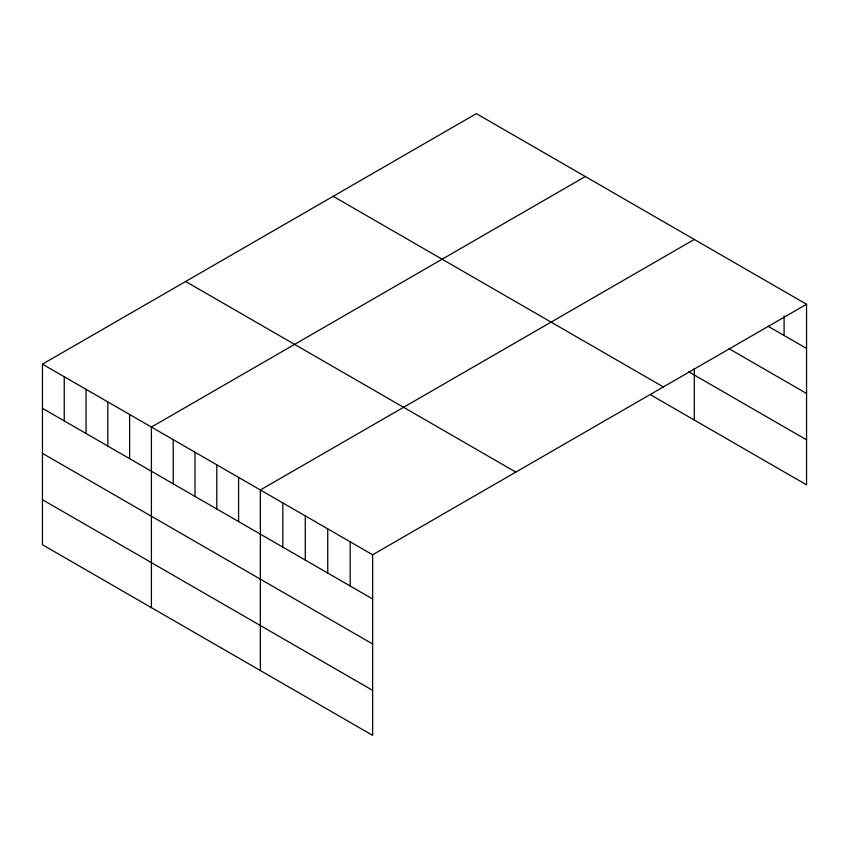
<?xml version="1.0" encoding="UTF-8"?>
<svg xmlns="http://www.w3.org/2000/svg" width="849" height="849" viewBox="0 0 849 849"><rect width="100%" height="100%" fill="white"/><g stroke="black" fill="none" stroke-linecap="round" stroke-linejoin="round"><path stroke-width="1.27" d="M42.45 364.157L372.637 554.779L372.637 735.361L42.45 544.74L42.45 364.157L476.363 113.639L806.55 304.26L806.55 484.843L650.705 394.87M585.322 176.539L151.409 427.058L151.409 607.64M694.291 239.45L260.367 489.969L260.367 670.551M372.637 554.779L806.55 304.26M768.377 326.419L806.55 348.451M729.089 348.737L806.55 393.458M688.55 371.713L806.55 439.835M333.169 196.31L663.356 386.932M185.644 281.486L515.831 472.108M42.45 408.337L372.637 598.97M42.45 453.355L372.637 643.977M42.45 499.721L372.637 690.354M784.094 315.998L784.094 335.493M694.291 368.583L694.291 420.032M350.181 541.821L350.181 586.012M327.735 528.863L327.735 573.043M305.279 515.895L305.279 560.085M282.823 502.937L282.823 547.117M238.58 477.393L238.58 521.573M216.792 464.806L216.792 508.997M194.994 452.22L194.994 496.41M173.207 439.644L173.207 483.834M129.621 414.482L129.621 458.672M107.823 401.895L107.823 446.086M86.036 389.32L86.036 433.51M64.237 376.733L64.237 420.924"/></g></svg>
